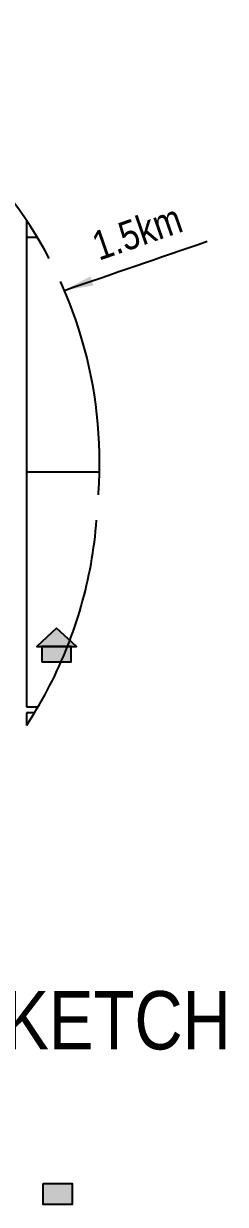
# Model space of a CAD drawing. Extents: x 297466 to 300921, y 5806509 to 5810209.
# Drawn here: x 298590.6 to 298659.8, y 5806509.3 to 5806914.1 of the extents above; entities that cross this region are included whole.
import ezdxf

# ---------------------------------------------------------------- set-up
doc = ezdxf.new("R2010")
doc.units = 0
doc.header["$LTSCALE"] = 5
doc.linetypes.add('foc-BUFFER', pattern=[16.75, 15, -1.75])
doc.linetypes.add('foc-QUARTERLINE', pattern=[33, 25, -3, 2, -3])
for name, color, linetype in [('AS-RESIDENCE', 14, 'Continuous'), ('AUX-BUFFER', 7, 'foc-BUFFER'), ('DETAIL-T', 7, 'Continuous'), ('L-SEC', 7, 'Continuous'), ('L-SECQ', 8, 'foc-QUARTERLINE')]:
    doc.layers.add(name, color=color, linetype=linetype)
doc.styles.add('80CG', font='ARIALN.TTF', dxfattribs={"height": 10})
doc.styles.add('80L', font='ARIALN.TTF', dxfattribs={"height": 10})
doc.dimstyles.new('Compass 5 000', dxfattribs={"dimscale": 5, "dimtxt": 9, "dimasz": 2, "dimexe": 0.2, "dimexo": 0.0625, "dimgap": 0.5, "dimtad": 0, "dimtih": 1, "dimtoh": 1, "dimzin": 0, "dimdsep": 46, "dimtxsty": '80CG', "dimcen": 0.1, "dimse1": 1, "dimse2": 1, "dimclrd": 256, "dimclrt": 256, "dimaunit": 1, "dimadec": 4, "dimazin": 0, "dimtfac": 0.06, "dimtofl": 0, "dimtmove": 0, "dimatfit": 1, "dimfxl": 0.2, "dimtolj": 1, "dimtzin": 0, "dimlwd": -1, "dimarcsym": 0})

# ---------------------------------------------------------------- blocks, each defined once
blk = doc.blocks.new('res_other')
blk.add_hatch(color=14).paths.add_polyline_path([(-1.09, 0.735), (0.91, 0.735), (0.91, -0.693), (-1.09, -0.693)])
at = {"color": 14}
blk.add_lwpolyline([(-1.09, 0.735), (0.91, 0.735), (0.91, -0.693), (-1.09, -0.693)], close=True, dxfattribs=at)
blk = doc.blocks.new('res_occ')
for points in [[(0.1, 0.891), (-1.257, -0.374), (1.457, -0.374)], [(-0.9, -1.425), (1.1, -1.425), (1.1, -0.374), (-0.9, -0.374)]]:
    blk.add_hatch(color=14).paths.add_polyline_path(points)
at = {"color": 14}
for points in [[(0.1, 0.891), (-1.257, -0.374), (1.457, -0.374)], [(-0.9, -1.425), (1.1, -1.425), (1.1, -0.374), (-0.9, -0.374)]]:
    blk.add_lwpolyline(points, close=True, dxfattribs=at)

msp = doc.modelspace()

# ---------------------------------------------------------------- linework, layer by layer
at = {"layer": 'AUX-BUFFER', "flags": 128}
msp.add_lwpolyline([(298503.517, 5806909.058), (298501.992, 5806909.445, 0.3900367), (298323.287, 5806812.912), (298321.913, 5806808.923, 0.0756656), (298313.801, 5806764.519), (298313.672, 5806760.172, 0.4141568), (298459.121, 5806605.798), (298461.612, 5806605.724, 0.411253), (298615.962, 5806749.655, 0.3695359)], format="xyb", close=True, dxfattribs=at)
at = {"layer": 'L-SEC', "color": 253}
for p, q in [((298591.594, 5806846.622), (298591.594, 5806840.771)), ((298591.594, 5806840.771), (298591.594, 5806760.308)), ((298595.287, 5806840.771), (298591.594, 5806840.771)), ((298591.594, 5806760.308), (298591.594, 5806679.845)), ((298591.594, 5806679.845), (298595.516, 5806679.845)), ((298591.594, 5806677.833), (298591.594, 5806673.514)), ((298594.317, 5806677.833), (298591.594, 5806677.833))]:
    msp.add_line(p, q, dxfattribs=at)
at = {"layer": 'L-SECQ', "color": 253, "ltscale": 0.25}
msp.add_line((298616.58, 5806760.308), (298591.594, 5806760.308), dxfattribs=at)

# ---------------------------------------------------------------- block references
at = {"layer": 'AS-RESIDENCE', "color": 3, "xscale": 4.99973000000003, "yscale": 4.99973000000003, "zscale": 4.99973000000003}
msp.add_blockref('res_occ', (298601.386, 5806702.352), dxfattribs=at)
at = {"layer": 'AS-RESIDENCE', "xscale": 4.999744850000013, "yscale": 4.999744850000013, "zscale": 4.999744850000013}
msp.add_blockref('res_other', (298602.722, 5806512.768), dxfattribs=at)

# ---------------------------------------------------------------- texts
at = {"insert": (298613.123, 5806842.174), "char_height": 9.9995, "attachment_point": 1, "rotation": 19.20891, "style": '80L'}
msp.add_mtext_dynamic_manual_height_columns('1.5km', width=30.56229, gutter_width=44.998, heights=[0], dxfattribs=at)
at = {"layer": 'DETAIL-T', "color": 3, "insert": (298271.088, 5806582.425), "char_height": 19.99898, "width": 390.0393, "attachment_point": 1, "style": '80CG'}
msp.add_mtext('\\pi2.39646;SURFACE DEVELOPMENT SKETCH\\P\\pi138.27289;{\\H0.7x;SCALE 1:50000}', dxfattribs=at)

# ---------------------------------------------------------------- leaders
at = {"path_type": 1}
msp.add_leader([(298604.556, 5806822.605), (298653.484, 5806839.437)], dimstyle='Compass 5 000', override={"dimgap": 0.5, "dimtad": 0}, dxfattribs=at)

doc.saveas('drawing.dxf')
